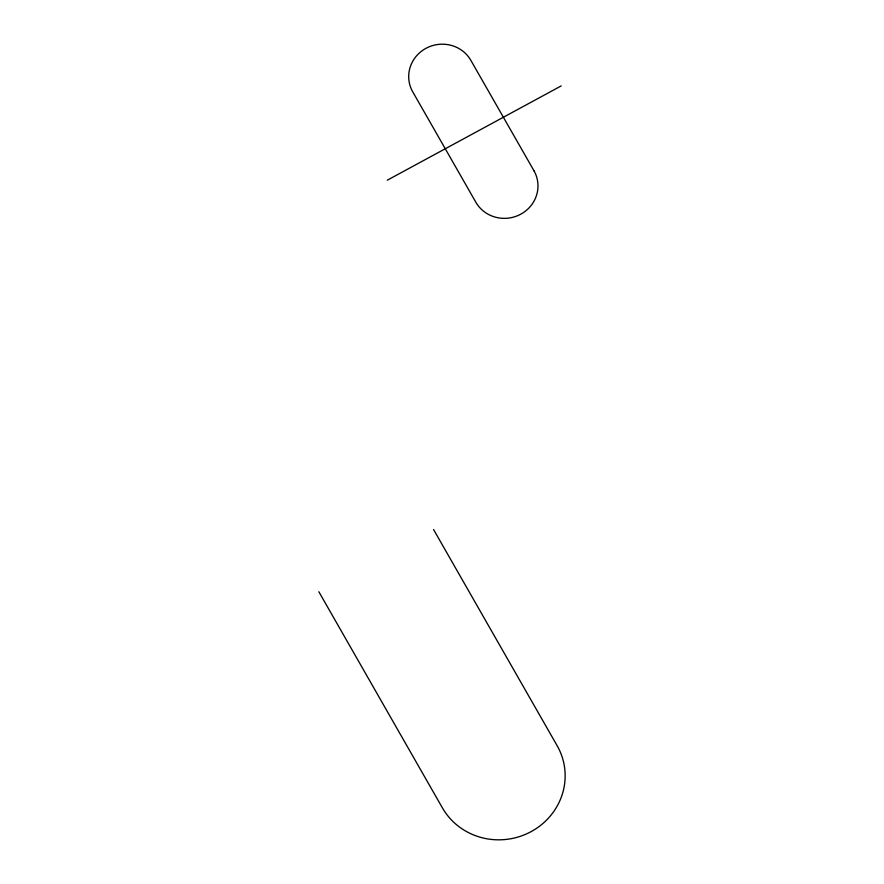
<?xml version="1.0" encoding="UTF-8"?>
<svg xmlns="http://www.w3.org/2000/svg" width="884" height="884" viewBox="0 0 884 884"><rect width="100%" height="100%" fill="white"/><g stroke="black" fill="none" stroke-linecap="round" stroke-linejoin="round"><path stroke-width="1.33" d="M387.303 180.192L561.196 85.903M433.569 529.538L557.152 745.72A65.471 62.897 -12 0 1 531.118 831.623A65.471 62.897 -12 0 1 442.431 807.921L318.848 591.739M534.135 171.043L470.653 60.001A33.172 31.868 -12 0 0 425.933 48.344A33.172 31.868 -12 0 0 412.541 91.505L476.023 202.558A33.172 31.868 -12 0 0 520.742 214.204A33.172 31.868 -12 0 0 534.135 171.043"/></g></svg>
